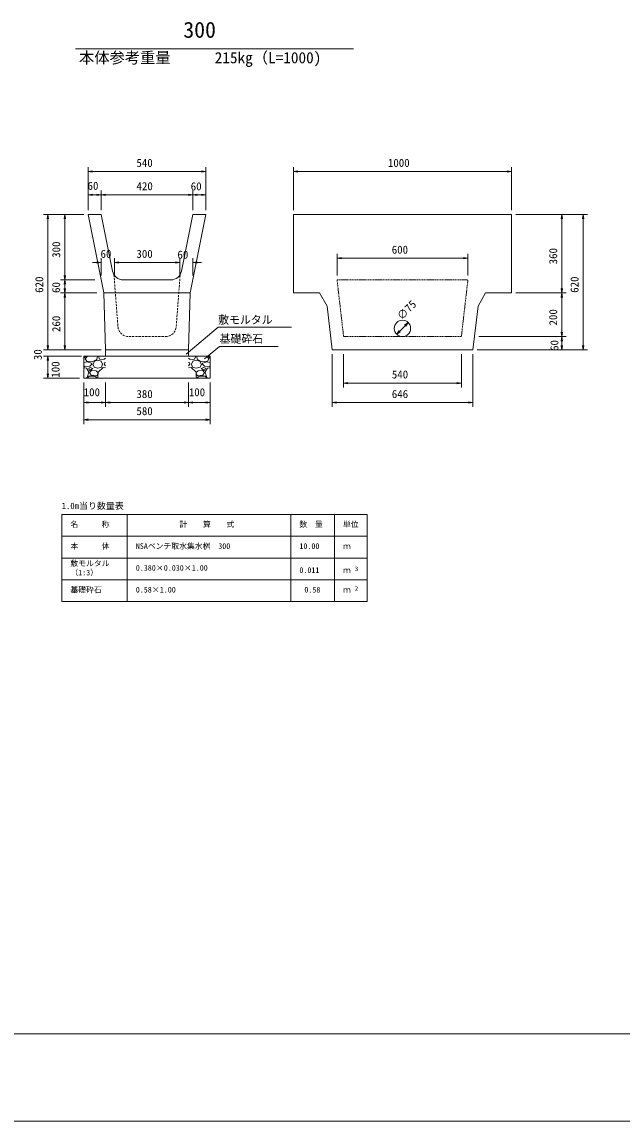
# Model space of a CAD drawing. Units: millimetres on the paper. Extents: x 0 to 841, y 0 to 594.
# Drawn here: x 351.7 to 489.3, y 0.4 to 252.1 of the extents above; entities that cross this region are included whole.
import ezdxf
from ezdxf.enums import TextEntityAlignment as Align

# ---------------------------------------------------------------- set-up
doc = ezdxf.new("R2010")
doc.units = ezdxf.units.MM
doc.linetypes.add('USER1', pattern=[0.75, 0.5, -0.25])
doc.linetypes.add('USER2', pattern=[0.375, 0.25, -0.125])
for name, color, linetype, lineweight in [('0_2', 7, 'Continuous', 18), ('D-MTR-FRAM（材料表図枠）', 2, 'Continuous', 18), ('D-STR-DIM（寸法）', 7, 'Continuous', 18), ('D-STR-HTXT（旗揚げ）', 7, 'Continuous', 18), ('D-STR-STRn（構造物）', 7, 'Continuous', 18), ('D-STR-TXT（文字）', 7, 'USER2', 18), ('D-STR（構造物外形線）', 1, 'Continuous', 18), ('D-TTL(外枠）', 2, 'Continuous', 18), ('DEFPOINTS_3', 8, 'Continuous', 18)]:
    doc.layers.add(name, color=color, linetype=linetype, lineweight=lineweight)
doc.layers.add('D-MTR-TXT(文字列）', color=7, linetype='Continuous')
doc.layers.add('D-TTL-TXT（文字）', color=7, linetype='Continuous')
doc.styles.add('ＭＳ ゴシック', font='')
doc.styles.get('ＭＳ ゴシック').set_extended_font_data('MS Gothic')

msp = doc.modelspace()

# ---------------------------------------------------------------- linework, layer by layer
at = {"layer": '0_2'}
for p, q in [((366.889, 217.9), (367.889, 218.067)), ((367.889, 217.733), (366.889, 217.9)), ((366.889, 217.9), (367.889, 217.9)), ((392.889, 218.067), (393.889, 217.9)), ((393.889, 217.9), (392.889, 217.733)), ((393.889, 217.9), (392.889, 217.9)), ((413.962, 217.9), (414.962, 218.067)), ((414.962, 217.733), (413.962, 217.9)), ((413.962, 217.9), (414.962, 217.9)), ((462.962, 218.067), (463.962, 217.9)), ((463.962, 217.9), (462.962, 217.733)), ((463.962, 217.9), (462.962, 217.9)), ((366.889, 212.558), (367.889, 212.724)), ((367.889, 212.391), (366.889, 212.558)), ((366.889, 212.558), (367.889, 212.558)), ((368.889, 212.724), (369.889, 212.558)), ((369.889, 212.558), (368.889, 212.391)), ((369.889, 212.558), (368.889, 212.558)), ((369.889, 212.558), (370.889, 212.724)), ((370.889, 212.391), (369.889, 212.558)), ((369.889, 212.558), (370.889, 212.558)), ((389.889, 212.724), (390.889, 212.558)), ((390.889, 212.558), (389.889, 212.391)), ((390.889, 212.558), (389.889, 212.558)), ((390.889, 212.558), (391.889, 212.724)), ((391.889, 212.391), (390.889, 212.558)), ((390.889, 212.558), (391.889, 212.558)), ((392.889, 212.724), (393.889, 212.558)), ((393.889, 212.558), (392.889, 212.391)), ((393.889, 212.558), (392.889, 212.558)), ((357.461, 207.058), (357.628, 208.058)), ((357.628, 208.058), (357.794, 207.058)), ((357.628, 208.058), (357.628, 207.058)), ((361.35, 207.058), (361.517, 208.058)), ((361.517, 208.058), (361.684, 207.058)), ((361.517, 208.058), (361.517, 207.058)), ((475.314, 207.058), (475.481, 208.058)), ((475.481, 208.058), (475.648, 207.058)), ((475.481, 208.058), (475.481, 207.058)), ((480.212, 207.058), (480.379, 208.058)), ((480.379, 208.058), (480.545, 207.058)), ((480.379, 208.058), (480.379, 207.058)), ((368.889, 197.218), (369.889, 197.052)), ((369.889, 197.052), (368.889, 196.885)), ((369.889, 197.052), (368.889, 197.052)), ((372.889, 197.052), (373.889, 197.218)), ((372.889, 197.052), (373.889, 197.218)), ((373.889, 196.885), (372.889, 197.052)), ((372.889, 197.052), (373.889, 197.052)), ((373.889, 196.885), (372.889, 197.052)), ((372.889, 197.052), (373.889, 197.052)), ((386.889, 197.218), (387.889, 197.052)), ((386.889, 197.218), (387.889, 197.052)), ((387.889, 197.052), (386.889, 196.885)), ((387.889, 197.052), (386.889, 197.052)), ((387.889, 197.052), (386.889, 196.885)), ((387.889, 197.052), (386.889, 197.052)), ((390.889, 197.052), (391.889, 197.218)), ((391.889, 196.885), (390.889, 197.052)), ((390.889, 197.052), (391.889, 197.052)), ((423.962, 198.014), (424.962, 198.181)), ((424.962, 197.847), (423.962, 198.014)), ((423.962, 198.014), (424.962, 198.014)), ((452.962, 198.181), (453.962, 198.014)), ((453.962, 198.014), (452.962, 197.847)), ((453.962, 198.014), (452.962, 198.014)), ((361.517, 193.058), (361.35, 194.058)), ((361.684, 194.058), (361.517, 193.058)), ((361.517, 193.058), (361.517, 194.058)), ((361.35, 192.058), (361.517, 193.058)), ((361.517, 193.058), (361.684, 192.058)), ((361.517, 193.058), (361.517, 192.058)), ((361.517, 190.058), (361.35, 191.058)), ((361.35, 189.058), (361.517, 190.058)), ((361.684, 191.058), (361.517, 190.058)), ((361.517, 190.058), (361.517, 191.058)), ((361.517, 190.058), (361.684, 189.058)), ((361.517, 190.058), (361.517, 189.058)), ((475.481, 190.058), (475.314, 191.058)), ((475.314, 189.058), (475.481, 190.058)), ((475.648, 191.058), (475.481, 190.058)), ((475.481, 190.058), (475.481, 191.058)), ((475.481, 190.058), (475.648, 189.058)), ((475.481, 190.058), (475.481, 189.058)), ((437.646, 180.597), (438.229, 181.426)), ((437.646, 180.597), (438.348, 181.309)), ((439.457, 182.673), (440.278, 183.268)), ((440.278, 183.268), (439.576, 182.556)), ((440.278, 183.268), (439.695, 182.439)), ((438.467, 181.192), (437.646, 180.597)), ((475.481, 180.058), (475.314, 181.058)), ((475.314, 179.058), (475.481, 180.058)), ((475.648, 181.058), (475.481, 180.058)), ((475.481, 180.058), (475.481, 181.058)), ((475.481, 180.058), (475.648, 179.058)), ((475.481, 180.058), (475.481, 179.058)), ((357.628, 177.058), (357.461, 178.058)), ((357.628, 177.058), (357.461, 178.058)), ((357.628, 177.058), (357.461, 178.058)), ((357.794, 178.058), (357.628, 177.058)), ((357.628, 177.058), (357.628, 178.058)), ((357.794, 178.058), (357.628, 177.058)), ((357.628, 177.058), (357.628, 178.058)), ((357.794, 178.058), (357.628, 177.058)), ((357.628, 177.058), (357.628, 178.058)), ((361.517, 177.058), (361.35, 178.058)), ((361.684, 178.058), (361.517, 177.058)), ((361.517, 177.058), (361.517, 178.058)), ((475.481, 177.058), (475.314, 178.058)), ((475.648, 178.058), (475.481, 177.058)), ((475.481, 177.058), (475.481, 178.058)), ((480.379, 177.058), (480.212, 178.058)), ((480.545, 178.058), (480.379, 177.058)), ((480.379, 177.058), (480.379, 178.058)), ((357.461, 174.558), (357.628, 175.558)), ((357.461, 174.558), (357.628, 175.558)), ((357.461, 174.558), (357.628, 175.558)), ((357.628, 175.558), (357.794, 174.558)), ((357.628, 175.558), (357.628, 174.558)), ((357.628, 175.558), (357.794, 174.558)), ((357.628, 175.558), (357.628, 174.558)), ((357.628, 175.558), (357.794, 174.558)), ((357.628, 175.558), (357.628, 174.558)), ((357.628, 170.558), (357.461, 171.558)), ((357.794, 171.558), (357.628, 170.558)), ((357.628, 170.558), (357.628, 171.558)), ((425.462, 169.421), (426.462, 169.588)), ((426.462, 169.255), (425.462, 169.421)), ((425.462, 169.421), (426.462, 169.421)), ((451.462, 169.588), (452.462, 169.421)), ((452.462, 169.421), (451.462, 169.255)), ((452.462, 169.421), (451.462, 169.421)), ((365.889, 164.946), (366.889, 165.113)), ((366.889, 164.78), (365.889, 164.946)), ((365.889, 164.946), (366.889, 164.946)), ((369.889, 165.113), (370.889, 164.946)), ((370.889, 164.946), (369.889, 164.78)), ((370.889, 164.946), (369.889, 164.946)), ((370.889, 164.946), (371.889, 165.113)), ((371.889, 164.78), (370.889, 164.946)), ((370.889, 164.946), (371.889, 164.946)), ((388.889, 165.113), (389.889, 164.946)), ((389.889, 164.946), (388.889, 164.78)), ((389.889, 164.946), (388.889, 164.946)), ((389.889, 164.946), (390.889, 165.113)), ((390.889, 164.78), (389.889, 164.946)), ((389.889, 164.946), (390.889, 164.946)), ((393.889, 165.113), (394.889, 164.946)), ((394.889, 164.946), (393.889, 164.78)), ((394.889, 164.946), (393.889, 164.946)), ((422.802, 164.946), (423.802, 165.113)), ((423.802, 164.78), (422.802, 164.946)), ((422.802, 164.946), (423.802, 164.946)), ((454.103, 165.113), (455.103, 164.946)), ((455.103, 164.946), (454.103, 164.78)), ((455.103, 164.946), (454.103, 164.946)), ((365.889, 161.028), (366.889, 161.195)), ((393.889, 161.195), (394.889, 161.028)), ((366.889, 160.862), (365.889, 161.028)), ((365.889, 161.028), (366.889, 161.028)), ((394.889, 161.028), (393.889, 160.862)), ((394.889, 161.028), (393.889, 161.028))]:
    msp.add_line(p, q, dxfattribs=at)
at = {"layer": 'D-MTR-FRAM（材料表図枠）'}
for p, q in [((360.844, 139.342), (430.844, 139.342)), ((360.844, 119.342), (360.844, 139.342)), ((375.844, 119.342), (375.844, 139.342)), ((413.344, 119.342), (413.344, 139.342)), ((423.344, 123.342), (423.344, 139.342)), ((423.344, 119.342), (423.344, 139.342)), ((430.844, 119.342), (430.844, 139.342)), ((360.844, 134.342), (430.844, 134.342)), ((360.844, 129.342), (430.844, 129.342)), ((360.844, 124.342), (430.844, 124.342)), ((360.844, 119.342), (430.844, 119.342))]:
    msp.add_line(p, q, dxfattribs=at)
at = {"layer": 'D-STR-DIM（寸法）'}
for p, q in [((366.889, 209.058), (366.889, 218.9)), ((392.889, 217.9), (367.889, 217.9)), ((393.889, 209.058), (393.889, 218.9)), ((413.962, 209.058), (413.962, 218.9)), ((414.962, 217.9), (462.962, 217.9)), ((463.962, 209.058), (463.962, 218.9)), ((366.889, 209.058), (366.889, 213.558)), ((368.889, 212.558), (367.889, 212.558)), ((369.889, 209.058), (369.889, 213.558)), ((369.889, 209.058), (369.889, 213.558)), ((389.889, 212.558), (370.889, 212.558)), ((390.889, 209.058), (390.889, 213.558)), ((390.889, 209.058), (390.889, 213.558)), ((391.889, 212.558), (392.889, 212.558)), ((393.889, 209.058), (393.889, 213.558)), ((365.889, 208.058), (356.628, 208.058)), ((357.628, 207.058), (357.628, 178.058)), ((365.889, 208.058), (360.517, 208.058)), ((361.517, 207.058), (361.517, 194.058)), ((464.962, 208.058), (481.379, 208.058)), ((464.962, 208.058), (476.481, 208.058)), ((475.481, 207.058), (475.481, 191.058)), ((480.379, 207.058), (480.379, 178.058)), ((423.962, 194.058), (423.962, 199.014)), ((453.962, 194.058), (453.962, 199.014)), ((368.889, 197.052), (367.889, 197.052)), ((369.889, 194.058), (369.889, 198.052)), ((372.889, 194.058), (372.889, 198.052)), ((372.889, 194.058), (372.889, 198.052)), ((373.889, 197.052), (374.889, 197.052)), ((386.889, 197.052), (373.889, 197.052)), ((386.889, 197.052), (385.889, 197.052)), ((387.889, 194.058), (387.889, 198.052)), ((387.889, 194.058), (387.889, 198.052)), ((390.889, 194.058), (390.889, 198.052)), ((391.889, 197.052), (392.889, 197.052)), ((424.962, 198.014), (452.962, 198.014)), ((368.389, 193.058), (360.517, 193.058)), ((368.389, 193.058), (360.517, 193.058)), ((361.517, 192.058), (361.517, 191.058)), ((368.889, 190.058), (360.517, 190.058)), ((368.889, 190.058), (360.517, 190.058)), ((361.517, 189.058), (361.517, 178.058)), ((464.962, 190.058), (476.481, 190.058)), ((464.962, 190.058), (476.481, 190.058)), ((475.481, 189.058), (475.481, 181.058)), ((438.348, 181.309), (439.576, 182.556)), ((357.628, 178.058), (357.628, 179.058)), ((357.628, 178.058), (357.628, 179.058)), ((456.462, 180.058), (476.481, 180.058)), ((456.462, 180.058), (476.481, 180.058)), ((475.481, 179.058), (475.481, 178.058)), ((369.889, 177.058), (356.628, 177.058)), ((369.889, 177.058), (356.628, 177.058)), ((369.889, 177.058), (356.628, 177.058)), ((369.889, 177.058), (360.517, 177.058)), ((456.106, 177.058), (481.379, 177.058)), ((456.106, 177.058), (476.481, 177.058)), ((364.889, 175.558), (356.628, 175.558)), ((364.889, 175.558), (356.628, 175.558)), ((365.339, 175.558), (356.628, 175.558)), ((357.628, 174.558), (357.628, 173.558)), ((357.628, 174.558), (357.628, 173.558)), ((357.628, 174.558), (357.628, 171.558)), ((422.802, 176.058), (422.802, 163.946)), ((425.462, 176.058), (425.462, 168.421)), ((452.462, 176.058), (452.462, 168.421)), ((455.103, 176.006), (455.103, 163.946)), ((364.889, 170.558), (356.628, 170.558)), ((365.889, 169.558), (365.889, 160.028)), ((365.889, 169.558), (365.889, 163.946)), ((370.889, 169.558), (370.889, 163.946)), ((370.889, 169.558), (370.889, 163.946)), ((389.889, 169.558), (389.889, 163.946)), ((389.889, 169.558), (389.889, 163.946)), ((394.889, 169.558), (394.889, 163.946)), ((394.889, 169.558), (394.889, 160.028)), ((426.462, 169.421), (451.462, 169.421)), ((369.889, 164.946), (366.889, 164.946)), ((388.889, 164.946), (371.889, 164.946)), ((390.889, 164.946), (393.889, 164.946)), ((423.802, 164.946), (454.103, 164.946)), ((393.889, 161.028), (366.889, 161.028))]:
    msp.add_line(p, q, dxfattribs=at)
at = {"layer": 'D-STR-HTXT（旗揚げ）'}
for p, q in [((363.952, 245.978), (427.736, 245.978)), ((389.333, 176.023), (396.676, 182.192)), ((413.532, 182.192), (396.676, 182.192)), ((393.573, 174.945), (397.012, 177.828)), ((410.486, 177.828), (397.012, 177.828))]:
    msp.add_line(p, q, dxfattribs=at)
at = {"layer": 'D-STR-STRn（構造物）', "linetype": 'USER1'}
for p, q in [((372.796, 194.27), (373.711, 182.366)), ((387.066, 182.366), (387.982, 194.27)), ((376.204, 180.058), (384.574, 180.058))]:
    msp.add_line(p, q, dxfattribs=at)
at = {"layer": 'D-STR-STRn（構造物）'}
for p, q in [((370.889, 177.058), (370.889, 175.558)), ((389.889, 177.058), (389.889, 175.558)), ((370.889, 175.558), (365.889, 175.558)), ((365.889, 175.558), (365.889, 170.558)), ((365.889, 175.123), (366.452, 175.558)), ((366.652, 174.25), (365.889, 174.169)), ((366.198, 175.005), (366.694, 175.558)), ((366.557, 174.403), (366.207, 175.003)), ((367.794, 174.316), (366.544, 174.416)), ((367.646, 174.008), (366.646, 174.258)), ((367.698, 173.756), (367.248, 173.256)), ((367.698, 173.752), (367.648, 174.002)), ((368.85, 174.852), (367.8, 174.302)), ((367.943, 173.757), (368.243, 173.057)), ((367.996, 173.755), (368.296, 174.455)), ((368.298, 174.455), (369.098, 174.705)), ((369.049, 175.555), (368.849, 174.855)), ((369.096, 174.705), (369.896, 174.405)), ((369.22, 175.558), (369.489, 174.917)), ((369.495, 174.903), (370.545, 174.853)), ((369.898, 174.404), (370.198, 173.754)), ((369.946, 173.058), (370.196, 173.758)), ((370.546, 173.757), (370.696, 174.157)), ((370.889, 173.398), (370.546, 173.772)), ((370.548, 174.859), (370.889, 175.123)), ((370.889, 174.169), (370.702, 174.15)), ((389.889, 175.558), (370.889, 175.558)), ((389.889, 175.558), (394.889, 175.558)), ((390.23, 174.859), (389.889, 175.123)), ((389.889, 174.169), (390.076, 174.15)), ((389.889, 173.398), (390.232, 173.772)), ((390.231, 173.757), (390.081, 174.157)), ((391.283, 174.903), (390.233, 174.853)), ((390.879, 174.404), (390.579, 173.754)), ((390.832, 173.058), (390.582, 173.758)), ((391.682, 174.705), (390.882, 174.405)), ((391.558, 175.558), (391.288, 174.917)), ((392.48, 174.455), (391.68, 174.705)), ((391.728, 175.555), (391.928, 174.855)), ((391.928, 174.852), (392.978, 174.302)), ((392.781, 173.755), (392.481, 174.455)), ((392.835, 173.757), (392.535, 173.057)), ((392.983, 174.316), (394.233, 174.416)), ((393.08, 173.752), (393.13, 174.002)), ((393.08, 173.756), (393.53, 173.256)), ((393.132, 174.008), (394.132, 174.258)), ((394.58, 175.005), (394.083, 175.558)), ((394.126, 174.25), (394.889, 174.169)), ((394.22, 174.403), (394.57, 175.003)), ((394.889, 175.123), (394.326, 175.558)), ((394.889, 175.558), (394.889, 170.558)), ((366.096, 173.172), (365.889, 173.398)), ((366.499, 172.85), (365.889, 172.901)), ((367.244, 173.258), (366.094, 173.158)), ((367.059, 171.958), (366.509, 172.858)), ((366.648, 170.704), (367.048, 171.954)), ((366.996, 172.805), (367.196, 172.305)), ((367.347, 172.953), (366.997, 172.803)), ((367.196, 172.307), (367.946, 172.757)), ((367.196, 171.857), (367.596, 171.257)), ((367.697, 172.355), (367.197, 171.855)), ((367.949, 172.756), (367.349, 172.956)), ((367.599, 171.253), (368.849, 171.103)), ((368.703, 172.208), (367.703, 172.358)), ((368.244, 173.052), (369.094, 172.802)), ((369.108, 171.845), (368.708, 172.195)), ((368.849, 171.106), (369.099, 171.556)), ((369.145, 171.908), (369.095, 170.858)), ((369.098, 171.556), (369.098, 171.856)), ((369.1, 172.802), (369.95, 173.052)), ((370.299, 172.955), (369.149, 171.905)), ((370.889, 172.901), (370.299, 172.95)), ((389.889, 172.901), (390.479, 172.95)), ((390.479, 172.955), (391.629, 171.905)), ((391.677, 172.802), (390.827, 173.052)), ((391.632, 171.908), (391.682, 170.858)), ((391.67, 171.845), (392.07, 172.195)), ((391.929, 171.106), (391.679, 171.556)), ((391.68, 171.556), (391.68, 171.856)), ((392.534, 173.052), (391.684, 172.802)), ((393.179, 171.253), (391.929, 171.103)), ((392.074, 172.208), (393.074, 172.358)), ((392.828, 172.756), (393.428, 172.956)), ((393.582, 172.307), (392.832, 172.757)), ((393.08, 172.355), (393.58, 171.855)), ((393.582, 171.857), (393.182, 171.257)), ((393.431, 172.953), (393.781, 172.803)), ((393.534, 173.258), (394.684, 173.158)), ((393.782, 172.805), (393.582, 172.305)), ((393.719, 171.958), (394.269, 172.858)), ((394.13, 170.704), (393.73, 171.954)), ((394.279, 172.85), (394.889, 172.901)), ((394.682, 173.172), (394.889, 173.398)), ((365.889, 170.558), (394.889, 170.558)), ((366.452, 170.558), (366.648, 170.709)), ((366.694, 170.558), (367.098, 171.006)), ((367.098, 171.006), (368.398, 171.006)), ((368.396, 171.017), (369.046, 170.567)), ((369.089, 170.867), (369.22, 170.558)), ((391.688, 170.867), (391.558, 170.558)), ((392.382, 171.017), (391.732, 170.567)), ((393.68, 171.006), (392.38, 171.006)), ((394.083, 170.558), (393.68, 171.006)), ((394.326, 170.558), (394.13, 170.709))]:
    msp.add_line(p, q, dxfattribs=at)
at = {"layer": 'D-STR-STRn（構造物）', "linetype": 'USER1'}
for centre, start, end in [((376.204, 182.558), 184.39888, 270), ((384.574, 182.558), 270, 355.60112)]:
    msp.add_arc(centre, 2.5, start, end, dxfattribs=at)
at = {"layer": 'D-STR-TXT（文字）'}
for p, q in [((423.962, 193.058), (425.462, 180.058)), ((423.962, 193.058), (453.962, 193.058)), ((452.462, 180.058), (453.962, 193.058)), ((425.462, 180.058), (452.462, 180.058))]:
    msp.add_line(p, q, dxfattribs=at)
at = {"layer": 'D-STR（構造物外形線）'}
for p, q in [((366.889, 208.058), (370.489, 190.058)), ((366.889, 208.058), (369.889, 208.058)), ((369.889, 208.058), (372.487, 195.067)), ((388.291, 195.067), (390.889, 208.058)), ((390.289, 190.058), (393.889, 208.058)), ((390.889, 208.058), (393.889, 208.058)), ((413.962, 208.058), (463.962, 208.058)), ((413.962, 190.058), (413.962, 208.058)), ((463.962, 190.058), (463.962, 208.058)), ((374.938, 193.058), (385.839, 193.058)), ((370.489, 190.058), (370.889, 177.058)), ((370.489, 190.058), (390.289, 190.058)), ((389.889, 177.058), (390.289, 190.058)), ((413.962, 190.058), (419.962, 190.058)), ((419.962, 190.058), (421.67, 187.058)), ((456.286, 187.058), (457.962, 190.058)), ((457.962, 190.058), (463.962, 190.058)), ((421.67, 187.058), (422.802, 177.058)), ((455.109, 177.058), (456.286, 187.058)), ((370.889, 177.058), (389.889, 177.058)), ((422.802, 177.058), (455.109, 177.058))]:
    msp.add_line(p, q, dxfattribs=at)
msp.add_circle((438.962, 181.933), 1.875, dxfattribs=at)
for centre, start, end in [((374.938, 195.558), 191.31016, 270), ((385.839, 195.558), 270, 348.68984)]:
    msp.add_arc(centre, 2.5, start, end, dxfattribs=at)
at = {"layer": 'D-TTL(外枠）'}
msp.add_line((818.404, 20.352), (23.404, 20.352), dxfattribs=at)
at = {"layer": 'DEFPOINTS_3'}
msp.add_line((0.404, 0.352), (841.404, 0.352), dxfattribs=at)

# ---------------------------------------------------------------- texts
at = {"layer": 'D-MTR-TXT(文字列）', "style": 'ＭＳ ゴシック'}
for s, height, p in [('本体参考重量', 2.566, (364.783, 241.911)), ('215kg（L=1000)', 2.566, (395.903, 241.911)), ('名\u3000\u3000\u3000称', 1.283, (362.805, 136.044)), ('計\u3000\u3000算\u3000\u3000式', 1.283, (387.809, 136.044)), ('数\u3000量', 1.283, (415.305, 136.044)), ('単位', 1.283, (425.305, 136.044)), ('本\u3000\u3000\u3000体', 1.283, (362.805, 131.044)), ('NSAベンチ取水集水桝\u3000300', 1.283, (377.805, 131.044)), ('10.00', 1.283, (415.319, 131.044)), ('ｍ', 1.283, (425.305, 131.044)), ('敷モルタル', 1.283, (362.805, 127.094)), ('（1:3）', 1.283, (362.805, 124.983)), ('0.380×0.030×1.00', 1.283, (377.805, 126.044)), ('0.011', 1.283, (415.319, 125.544)), ('ｍ', 1.283, (425.305, 125.544)), ('3', 1.026, (428.007, 126.046)), ('基礎砕石', 1.283, (362.805, 121.044)), ('0.58×1.00', 1.283, (377.805, 121.044)), ('0.58', 1.283, (416.456, 121.044)), ('ｍ', 1.283, (425.305, 121.044)), ('2', 1.026, (428.007, 121.546))]:
    msp.add_text(s, height=height, dxfattribs=at).set_placement(p, align=Align.BOTTOM_LEFT)
at = {"layer": 'D-STR-DIM（寸法）', "style": 'ＭＳ ゴシック'}
for s, p in [('540', (377.946, 218.4)), ('1000', (435.618, 218.4)), ('60', (366.739, 213.149)), ('420', (377.965, 213.058)), ('60', (390.402, 213.032)), ('60', (369.713, 197.564)), ('300', (377.946, 197.552)), ('60', (387.354, 197.384)), ('600', (436.5, 198.514)), ('540', (436.519, 169.921)), ('100', (365.857, 165.86)), ('380', (377.946, 165.446)), ('100', (389.958, 165.86)), ('646', (436.516, 165.446)), ('580', (377.946, 161.528))]:
    msp.add_text(s, height=1.833, dxfattribs=at).set_placement(p, align=Align.BOTTOM_LEFT)
for s, rotation, p in [('300', 90, (361.017, 198.115)), ('360', 90, (474.981, 196.615)), ('620', 90, (357.128, 190.096)), ('60', 90, (361, 190.066)), ('620', 90, (479.879, 190.096)), ('∅75', 45.428, (439.199, 183.352)), ('260', 90, (361.017, 181.108)), ('200', 90, (474.981, 182.608)), ('60', 90, (475.258, 176.783)), ('30', 90, (356.799, 174.677)), ('30', 90, (356.799, 174.677)), ('100', 90, (360.863, 170.649))]:
    msp.add_text(s, height=1.833, rotation=rotation, dxfattribs=at).set_placement(p, align=Align.BOTTOM_LEFT)
at = {"layer": 'D-STR-TXT（文字）', "style": 'ＭＳ ゴシック'}
for s, height, p in [('敷モルタル', 1.833, (396.676, 182.445)), ('基礎砕石', 1.833, (397.012, 178.081)), ('1.0m当り数量表', 1.466, (360.789, 140.105))]:
    msp.add_text(s, height=height, dxfattribs=at).set_placement(p, align=Align.BOTTOM_LEFT)
at = {"layer": 'D-TTL-TXT（文字）', "style": 'ＭＳ ゴシック'}
msp.add_text('300', height=3.666, dxfattribs=at).set_placement((388.7, 247.426), align=Align.BOTTOM_LEFT)

doc.saveas('drawing.dxf')
